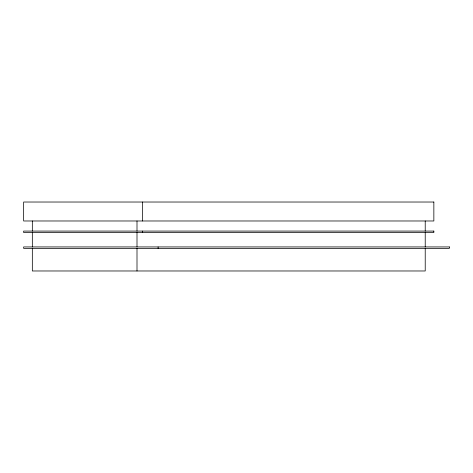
<?xml version="1.0" encoding="UTF-8"?>
<svg xmlns="http://www.w3.org/2000/svg" width="473" height="473" viewBox="0 0 473 473"><rect width="100%" height="100%" fill="white"/><g stroke="black" fill="none" stroke-linecap="round" stroke-linejoin="round"><path stroke-width="0.71" d="M425.221 220.98L425.221 231.078M425.221 232.521L425.221 246.941M425.221 248.384L425.221 270.976L32.33 270.976L32.33 248.384M158.112 246.941L158.112 248.384M142.615 202.024L142.615 220.98M142.615 231.078L142.615 232.521M136.999 220.98L136.999 231.078M136.999 232.521L136.999 246.941M136.999 248.384L136.999 270.976M32.33 220.98L32.33 231.078M32.33 232.521L32.33 246.941M433.853 202.024L23.65 202.024L23.65 220.98L433.853 220.98L433.853 202.024M433.853 231.078L23.65 231.078L23.65 232.521L433.853 232.521L433.853 231.078M449.35 246.941L23.65 246.941L23.65 248.384L449.35 248.384L449.35 246.941"/></g></svg>
